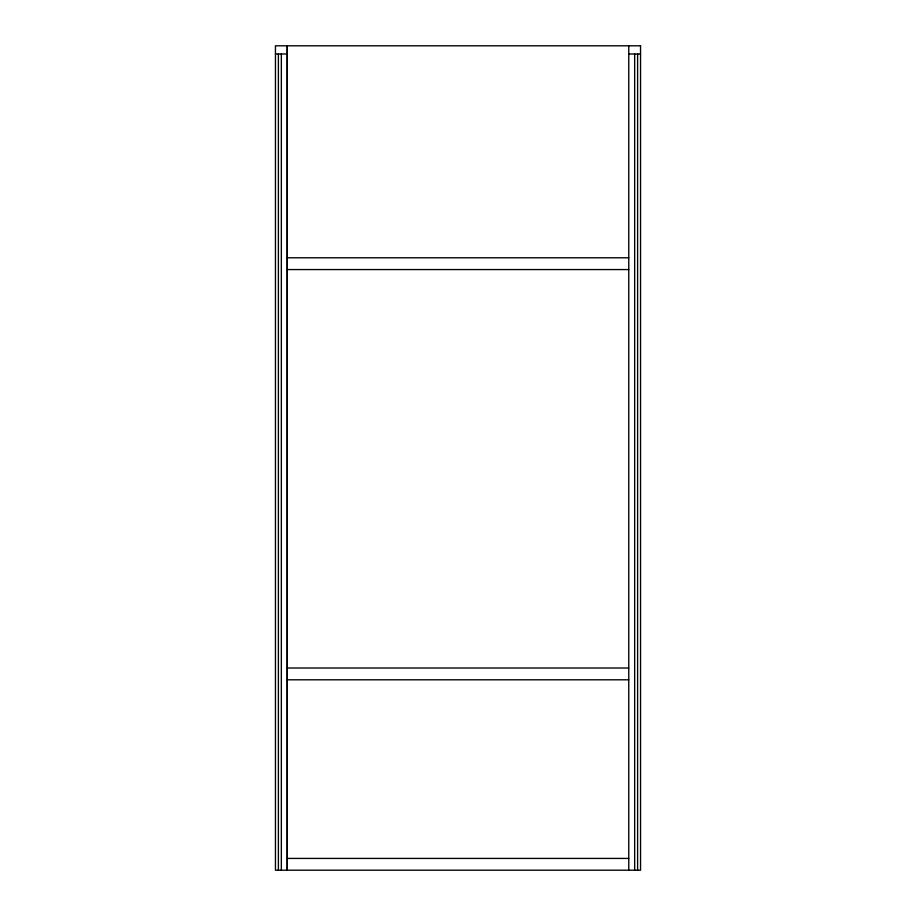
<?xml version="1.0" encoding="UTF-8"?>
<svg xmlns="http://www.w3.org/2000/svg" width="916" height="916" viewBox="0 0 916 916"><rect width="100%" height="100%" fill="white"/><g stroke="black" fill="none" stroke-linecap="round" stroke-linejoin="round"><path stroke-width="1.37" d="M275.453 53.998L287.235 53.998M628.765 53.998L640.547 53.998M287.235 257.785L628.765 257.785M287.235 269.567L628.765 269.567M287.235 668.016L628.765 668.016M287.235 679.798L628.765 679.798M287.235 858.418L628.765 858.418M637.605 53.998L637.605 870.2M634.662 53.998L634.662 870.2M628.765 45.8L628.765 870.2M281.338 53.998L281.338 870.2M278.395 53.998L278.395 870.2M287.235 45.8L287.235 870.2L287.235 45.8M640.547 45.8L275.453 45.8L275.453 870.2L640.547 870.2L640.547 45.8"/></g></svg>
